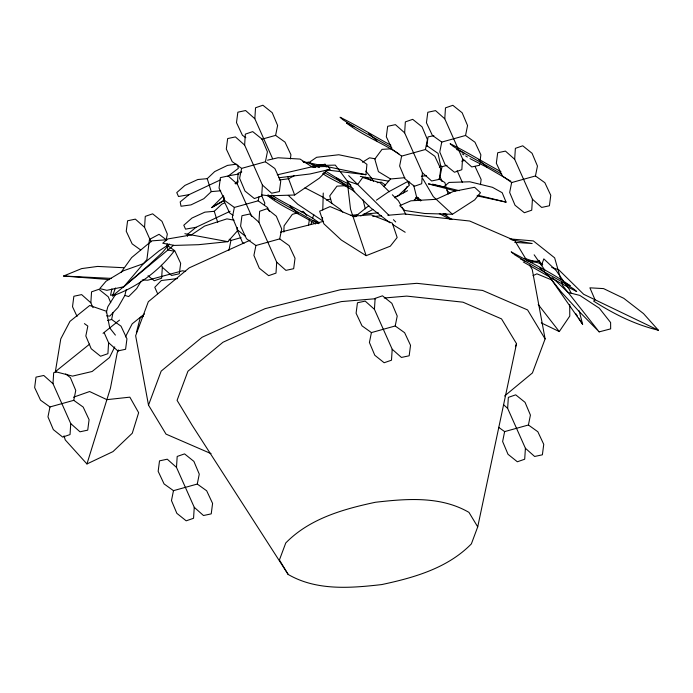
<?xml version="1.0" encoding="UTF-8"?>
<svg xmlns="http://www.w3.org/2000/svg" width="693" height="693" viewBox="0 0 693 693"><rect width="100%" height="100%" fill="white"/><g stroke="black" fill="none" stroke-linecap="round" stroke-linejoin="round"><path stroke-width="1.04" d="M322.566 217.524L322.479 220.729L297.765 204.253L288.271 195.383M322.773 210.048L323.25 193.035M283.835 232.094L284.078 225.814L292.342 214.354L297.245 212.959M52.989 383.679L43.763 375.476L36.001 377.131L34.65 387.595L40.558 400.207L49.974 406.947L73.761 400.329L83.177 407.068L89.085 419.681L87.725 430.145L79.972 431.8L70.747 423.596L52.989 383.679L53.682 372.713L56.445 371.76M70.747 423.596L70.045 434.563L62.682 437.101L53.344 429.617L47.964 416.857L49.974 406.947M93.018 307.683L90.852 302.806L91.545 291.848L98.908 289.302L108.255 296.795L110.733 302.676M104.271 332.969L108.61 342.732L107.909 353.69L100.554 356.237L91.207 348.744L85.828 335.984L87.838 326.074L84.416 323.622M151.031 241.84L144.568 227.33L145.27 216.372L152.633 213.834L161.971 221.318L167.351 234.078L166.147 240.029M161.469 265.306L162.335 267.255L161.634 278.214L154.27 280.76L148.042 275.771M176.49 467.394L177.191 456.436L184.555 453.889L193.893 461.382L199.272 474.142L197.271 484.052L173.475 490.661L164.068 483.922L158.16 471.318L159.511 460.854L167.273 459.199L176.49 467.394L194.257 507.319L203.482 515.523L211.235 513.868L212.586 503.404L206.679 490.791L197.271 484.052M194.257 507.319L193.555 518.277L186.192 520.824L176.854 513.34L171.474 500.58L173.475 490.661M251.672 216.294L237.378 184.165L238.08 173.207L241.762 171.933M244.638 145.106L245.331 134.147L252.694 131.609L262.041 139.094L267.42 151.854L265.41 161.764L241.623 168.382L232.207 161.642L226.299 149.03L227.659 138.565L235.412 136.911L244.638 145.106L262.396 185.031L271.621 193.234L279.374 191.58L280.734 181.116L274.826 168.503L265.41 161.764M272.592 158.654L254.833 118.728L255.535 107.77L262.89 105.232L272.236 112.716L277.616 125.476L275.606 135.386L261.746 139.241M258.931 222.236L259.632 211.278L266.987 208.732L276.334 216.225L281.713 228.985L279.703 238.894L255.916 245.504L246.5 238.764L240.592 226.152L241.952 215.696L249.705 214.033L258.931 222.236L276.689 262.162L285.914 270.365L293.667 268.702L295.027 258.246L289.12 245.634L279.703 238.894M262.396 185.031L261.694 195.989L254.34 198.536L244.993 191.051L239.613 178.292L241.623 168.382M276.689 262.162L275.996 273.12L268.633 275.667L259.286 268.174L253.907 255.414L255.916 245.504M374.437 309.321L375.13 298.362L382.493 295.816L391.84 303.3L397.219 316.06L395.209 325.97L371.422 332.588L362.006 325.849L356.098 313.236L357.458 302.772L365.211 301.117L374.437 309.321L392.195 349.246L401.42 357.441L409.173 355.786L410.533 345.322L404.625 332.709L395.209 325.97M404.643 132.848L405.344 121.89L412.707 119.343L422.046 126.836L427.425 139.596L425.424 149.506L401.628 156.116L392.221 149.376L386.313 136.764L387.664 126.308L395.426 124.645L404.643 132.848L422.409 172.774L431.635 180.977L439.388 179.322L440.739 168.858L434.832 156.246L425.424 149.506M392.195 349.246L391.493 360.204L384.139 362.742L374.792 355.258L369.412 342.498L371.422 332.588M422.409 172.774L421.708 183.732L414.345 186.278L405.007 178.785L399.627 166.034L401.628 156.116M444.776 118.815L445.478 107.857L452.841 105.31L462.179 112.803L467.558 125.563L465.549 135.473L441.762 142.082L432.345 135.343L426.438 122.73L427.798 112.275L435.55 110.611L444.776 118.815L462.534 158.74L471.76 166.944L479.521 165.289L479.79 163.193M462.534 158.74L461.841 169.698L454.478 172.245L445.14 164.752L439.76 152.001L441.762 142.082M514.674 159.303L515.375 148.345L522.739 145.799L532.077 153.292L537.456 166.043L535.446 175.961L511.659 182.571L502.243 175.831L496.335 163.219L497.695 152.755L505.448 151.1L514.674 159.303L532.432 199.229L541.657 207.432L549.419 205.769L550.77 195.313L544.863 182.701L535.446 175.961M528.421 425L537.837 431.739L543.745 444.352L542.385 454.807L534.632 456.47L525.407 448.267L507.64 408.342L508.341 397.384L515.705 394.837L525.043 402.33L530.422 415.09L528.421 425L504.625 431.609L498.639 427.321M532.432 199.229L531.739 210.187L524.376 212.734L515.038 205.241L509.658 192.481L511.659 182.571M525.407 448.267L524.705 459.225L517.342 461.772L508.004 454.279L502.624 441.519L504.625 431.609M327.027 170.002L365.939 174.705L366.926 164.362L359.641 159.087L338.799 154.756L316.623 157.294L308.645 162.786L303.499 162.457M224.125 197.158L223.718 200.294L229.626 212.907L233.047 215.358M290.384 158.922L290.93 154.738L285.022 142.126L275.606 135.386M426.827 146.318L428.049 136.902L433.87 135.663M480.058 161.105L480.873 154.825L474.965 142.212L465.549 135.473M480.448 184.684L481.124 179.452L475.216 166.84M308.472 225.546L309.399 219.551M114.752 346.846L109.52 357.519L92.143 371.491L72.505 376.117L55.362 371.673L60.767 338.903L69.95 321.379L89.726 305.474L106.471 311.287L109.737 327.945L115.402 335.109M73.761 400.329L75.762 390.419L70.391 377.659L65.714 373.917M107.64 320.564L111.625 319.464L113.028 312.526M269.386 211.443L267.567 207.562L258.16 200.823L234.364 207.432L232.363 217.342L237.742 230.102L245.53 236.348M228.924 250.372L230.925 240.462L241.086 237.638M237.43 227.581L237.032 229.556L242.411 242.316L243.962 243.564M258.16 200.823L258.957 196.855M264.431 205.102L264.83 203.118L261.521 195.27M446.994 165.332L442.013 166.718L440.012 176.628L442.082 181.54M111.885 288.894L110.542 295.244L115.333 294.716L107.831 306.739L106.254 312.777M375.675 298.709L341.389 301.585L276.853 317.792L222.964 342.255L187.924 371.249L177.079 400.363L192.074 425.164L288.175 574.462C316.536 590.93 350.433 588.149 381.73 584.571C414.033 577.693 447.626 568.182 471.379 543.875L477.72 526.862L516.528 343.693L501.533 318.893L462.985 302.183L406.748 296.102L384.251 297.99M106.54 315.869L109.763 316.103L117.966 307.484L124.87 295.417L126.247 289.579M136.356 332.709L140.367 317.385L143.338 316.458M310.984 224.367L311.807 221.362M312.63 218.364L313.73 214.362M64.033 435.854L65.237 439.899L86.946 463.955L110.447 388.141L117.23 352.737L118.676 349.939M167.16 243.849L167.879 250.008L174.082 251.178C158.385 271.431 136.79 287.361 112.587 295.885L115.462 287.976M211.062 453.638L166.017 434.113L148.501 405.136L161.174 371.119L202.113 337.24L265.072 308.662L340.48 289.726L416.839 283.324L482.545 290.419L527.59 309.944L545.105 338.92L532.432 372.938L504.599 395.98M515.401 346.708L516.528 343.693M125.433 336.893L132.181 323.839L144.516 313.938M403.569 192.871L407.094 186.512M408.61 183.792L409.615 181.973M141.147 281.133L136.703 288.565L128.647 296.578L124.87 295.417M414.44 200.303L416.571 196.873L413.678 185.274M541.268 322.877L559.277 331.566L569.776 316.077L569.707 304.513M121.206 272.15L131.661 257.562L151.767 240.878L166.675 239.752M123.77 286.781L150.286 263.764L162.37 252.477L169.508 244.083L158.888 251.022L143.399 263.686L123.458 270.764L106.046 281.228L99.775 288.609L106.843 290.315L123.77 286.781L146.907 259.554L149.471 239.431L159.069 234.303L166.718 240.142M383.879 186.616L390.575 178.976L404.851 177.694M439.379 167.541L440.722 166.008L438.045 153.396L426.36 145.348M234.069 220.192L226.932 218.867L204.643 226.048L191.398 234.91L167.637 238.972L162.76 243.252L174.402 245.417L198.51 244.698L227.858 241.666L237.716 230.526M327.313 170.019L319.317 178.188L294.646 195.002L268.858 195.833L261.495 194.863M224.064 200.598L211.651 207.605L223.614 195.695M220.357 179.929L189.042 194.646L178.499 196.5L176.767 192.593L184.944 185.403L197.834 179.513L207.233 178.664L214.691 171.587L227.486 165.402L236.486 164.189M220.669 190.783L211.27 191.632L203.811 198.709L191.008 204.885L181.02 206.245L180.18 201.906L189.042 194.646M230.119 211.278L196.076 227.287L185.533 229.14L183.801 225.225L191.978 218.044L204.868 212.145L214.267 211.296L221.725 204.227L224.471 202.902M235.04 183.584L238.02 180.968M112.587 295.885L173.519 245.331M227.625 176.507L238.314 168.382L237.647 164.917M196.076 227.287L187.214 234.546L187.552 236.278M235.715 183.957L238.158 181.999M55.362 371.673L89.666 344.092M103.049 333.324L119.482 320.114M354.816 216.874L368.832 205.734M376.455 200.156L388.548 191.857L407.631 181.557L409.424 185.144L398.215 195.755L395.452 196.803M452.425 214.284L474.688 199.879L480.474 192.732L474.575 187.283L453.378 191.441L436.2 199.307L410.906 200.814L399.714 205.708L404.894 210.499L424.636 213.496L452.425 214.284L433.298 196.621L422.86 178.794M362.508 162.223L369.499 157.822L375.589 158.836M211.651 207.605L224.489 199.939M355.457 216.433L357.319 215.428M360.741 215.982L372.921 209.407M394.464 197.782L407.614 190.679M294.083 175.814L288.548 178.759L279.227 180.007M533.021 275.658L536.893 273.813L552.416 280.249M86.946 463.955L112.985 451.602L132.276 433.238L138.643 412.69L129.86 397.158L106.878 399.653L89.605 391.528L73.449 397.219M250.242 240.15L189.25 267.844L148.319 301.724L135.646 335.741L148.501 405.136M109.537 279.6L63.565 276.022L81.627 268.598L97.6 266.424L123.562 267.715M366.155 255.674L390.315 246.171L397.158 237.508L392.333 223.146L370.963 214.761L352.884 216.173L330.085 206.583L319.638 211.192L323.882 223.813L341.32 240.038L366.155 255.674L350.511 209.095L347.184 180.83L335.317 165.116L317.602 165.506M301.16 211.841L303.118 211.278L306.687 215.324M313.08 167.463L325.095 164.111L326.204 167.065M461.824 161.209L464.856 160.369M599.159 331.878L610.654 328.872L610.611 322.54L599.306 308.194L579.824 295.417L568.069 292.429L552.538 277.789L551.281 279.296L561.226 291.9L578.872 311.2L599.159 331.878L562.499 285.36L561.625 282.302M280.483 232.164L323.423 221.379M326.42 200.069L330.596 199.056M267.559 160.178L278.04 157.753L300.078 159.078L311.919 166.822L327.988 166.459L330.24 169.283L309.97 173.978L278.612 177.772M277.226 174.844L321.899 164.51M229.461 175.65L238.946 173.978M377.2 182.666L381.28 182.155L385.455 185.031M177.529 278.569L161.322 280.526L154.782 287.292L157.649 293.771M530.448 262.552L538.054 261.33L526.819 260.819M421.361 176.204L426.516 175.736M350.641 215.324L357.857 214.674M363.643 214.146L378.352 212.82M372.791 216.537L381.393 215.818M387.846 215.272L403.984 213.92L469.689 221.024L514.726 240.549L526.767 260.464M391.38 148.822L382.042 149.35L374.8 159.104L378.413 171.639L390.575 178.976M346.301 185.629L336.971 186.157L329.729 195.911L331.947 203.621M63.565 276.022L111.512 278.404M142.23 279.929L147.739 280.206L182.562 270.772L185.672 271.448M509.883 238.929L533.367 240.913L554.643 257.848L560.75 279.244M514.734 242.351L532.181 243.538L511.772 239.882M360.334 176.429L388.652 181.142M184.866 233.697L227.858 241.666M302.806 161.573L321.145 165.384M325.32 166.251L365.939 174.705M455.44 190.947L428.378 183.879L443.719 186.885L449.038 182.441L469.819 181.783L492.489 187.327L502.191 192.715L506.063 202.122L477.053 195.85M432.562 184.156L459.312 190.696M478.014 195.261L506.063 202.122M658.35 330.197C635.195 324.748 613.574 313.86 593.624 301.108L595.027 299.748L589.899 287.829L603.56 288.6L623.795 298.328L643.52 313.608L658.35 330.197L583.679 294.3L558.766 269.794L551.741 267.429M524.636 258.324L542.706 264.397M501.801 174.125L463.938 152.988L453.135 146.336L450.112 143.702C467.498 152.252 483.913 162.5 500.952 171.691M510.862 181.228L486.971 167.334L470.019 158.619M391.779 147.67L353.906 126.533L343.113 119.889L340.081 117.247C357.467 125.797 373.882 136.045 390.921 145.235M398.934 153.898C381.964 142.767 362.552 135.499 346.535 123.033L353.906 126.533M418.529 198.042L416.554 197.176L420.651 200.961M324.939 170.703L336.668 177.971L350.866 185.161M513.47 253.829L511.2 251.854C531.046 262.768 551.827 272.661 570.261 285.767L562.889 282.268L525.025 261.131L514.223 254.487M354.738 191.753C344.664 184.624 332.891 180.57 322.687 173.614M562.889 282.268L573.683 288.92L576.715 291.554C558.523 282.372 541.016 271.985 523.284 261.954M271.751 195.097C287.274 205.241 304.859 212.006 319.69 223.146M315.532 223.986C300.13 213.721 282.224 207.389 267.801 195.738L275.173 199.237L318.442 223.7M450.554 219.499L439.284 213.574M456.557 149.489L463.938 152.988M444.196 213.713L446.959 215.021L445.504 213.574M520.408 258.948L525.025 261.131M313.045 220.374L318.572 222.999M304.998 187.829L323.129 197.236L339.891 209.052L342.775 212.127M365.237 177.243L370.902 180.31M414.232 199.593L416.069 200.615M415.428 198.042L419.793 200.476M323.683 172.219L353.231 188.713M319.343 167.567L308.013 161.902L315.54 167.308M438.764 178.846L444.845 182.519L445.954 186.374M443.182 213.739L451.897 219.49M267.974 194.802L275.173 199.237M392.688 224.497L405.188 232.259M462.196 153.803L463.929 154.877M465.653 155.96L467.377 157.034M440.306 165.488L442.013 166.718M245.824 137.708L242.403 135.256L236.495 122.652L237.855 112.188L245.608 110.533L254.833 118.728M234.364 207.432L224.956 200.693L219.049 188.08L220.4 177.625L228.162 175.961L237.378 184.165M229.218 239.232L230.925 240.462M167.056 245.218L174.757 250.727L180.665 263.34L179.314 273.804L171.561 275.459L162.335 267.255M140.705 249.991L132.146 243.867L126.239 231.254L127.59 220.79L135.352 219.135L144.568 227.33M111.625 319.464L121.041 326.204L126.949 338.816L125.589 349.272L117.836 350.935L108.61 342.732M390.012 222.834L370.625 207.735L354.582 191.935L347.488 180.968L357.666 184.477L362.69 177.512L380.171 182.796L389.293 191.788M416.571 196.873L421.353 200.598M446.942 190.636L450.06 193.13M503.802 404.929L507.64 408.342M90.852 302.806L81.627 294.603L73.865 296.257L72.514 306.722L77.062 316.424M478.768 159.771L486.971 167.334M539.856 267.922L548.059 275.476M368.745 133.325L376.94 140.878M336.668 177.971L344.871 185.533M290.012 206.029L298.207 213.583M392.342 194.785L398.423 200.771L400.9 205.301M348.674 175.624L388.851 215.194M393.416 219.69L395.703 221.933M365.8 171.102L371.717 178.326L373.518 181.575M538.218 304.496L559.277 331.566M542.428 265.107L538.721 260.317L541.51 265.35L543.814 258.87L556.141 270.539L563.305 280.804M564.5 282.519L569.274 289.362L571.145 293.243M534.147 254.799L545.192 270.634M548.873 275.909L582.622 324.272L579.157 310.836M575.857 313.704L577.546 316.346M578.672 318.104L582.622 324.272M529.504 264.995L532.241 269.525L545.105 338.92M477.72 526.862L468.962 512.378C440.601 495.911 406.704 498.683 375.407 502.269C343.104 509.147 309.511 518.65 285.759 542.965L279.418 559.97L288.175 574.462M401.888 207.112L405.847 214.354M457.146 170.686L462.352 182.398M287.933 177.105L294.646 195.002M207.233 178.664L211.27 191.632M214.267 211.296L217.715 222.375M446.509 188.305L448.18 194.092M363.054 199.896L365.272 208.766"/></g></svg>
